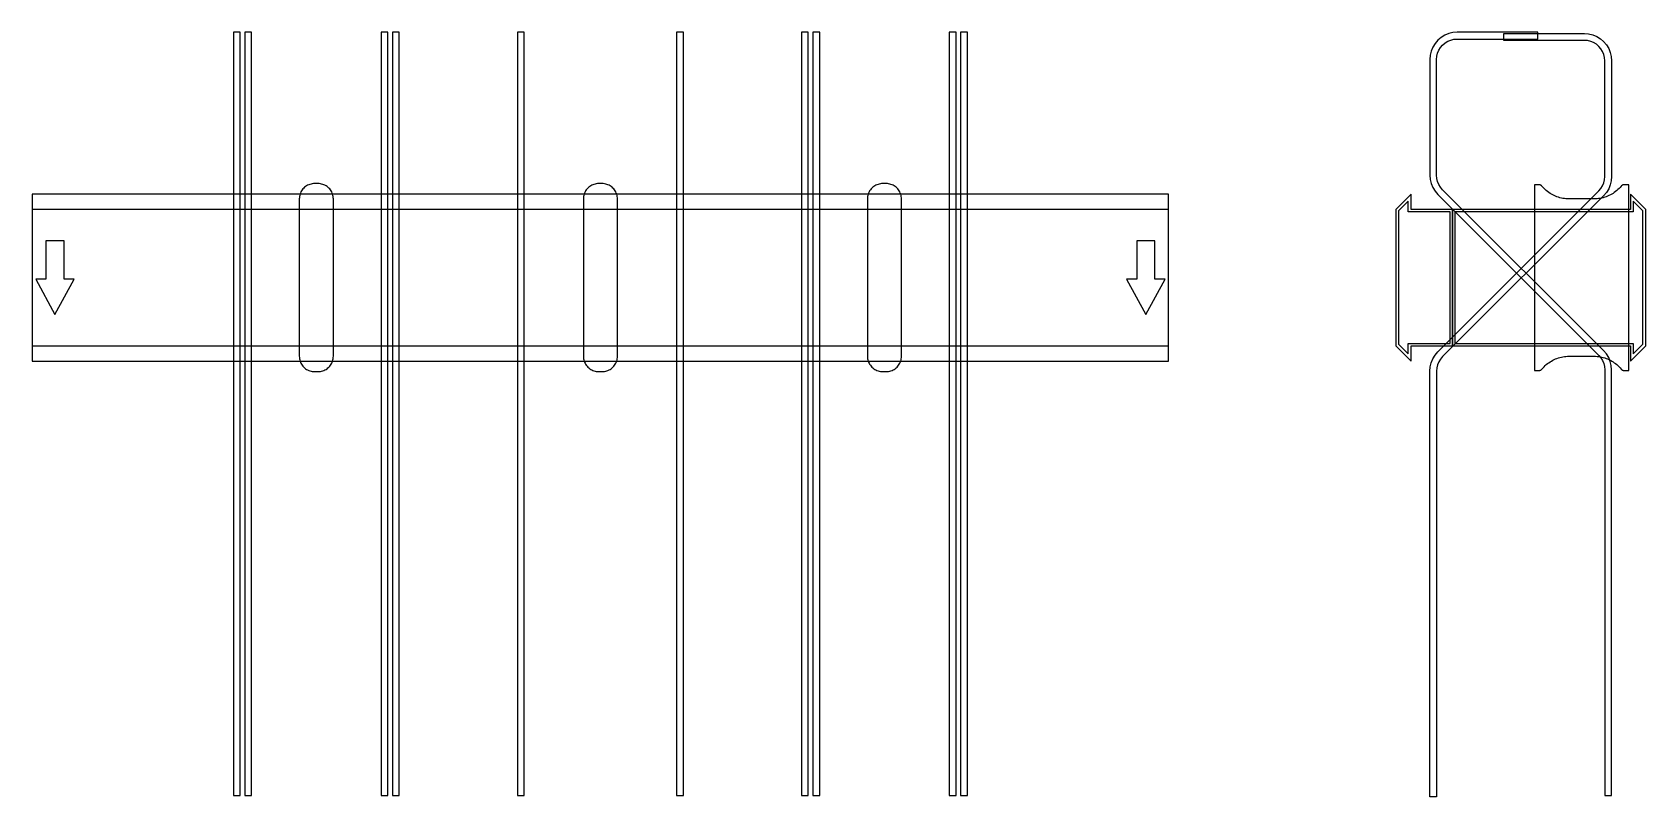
# Model space of a CAD drawing. Extents: x 0 to 1420, y -457 to 216.
import ezdxf

# ---------------------------------------------------------------- set-up
doc = ezdxf.new("R2010")
doc.units = 0
doc.layers.add('Halfen', color=7, linetype='CONTINUOUS')

msp = doc.modelspace()

# ---------------------------------------------------------------- linework, layer by layer
at = {"layer": 'Halfen', "color": 7}
for points in [[(183, -456.177), (183, 216.147), (177, 216.147), (177, -456.177)], [(193, -456.177), (193, 216.147), (187, 216.147), (187, -456.177)], [(313, -456.177), (313, 216.147), (307, 216.147), (307, -456.177)], [(323, -456.177), (323, 216.147), (317, 216.147), (317, -456.177)], [(433, -456.177), (433, 216.147), (427, 216.147), (427, -456.177)], [(573, -456.177), (573, 216.147), (567, 216.147), (567, -456.177)], [(683, -456.177), (683, 216.147), (677, 216.147), (677, -456.177)], [(693, -456.177), (693, 216.147), (687, 216.147), (687, -456.177)], [(813, -456.177), (813, 216.147), (807, 216.147), (807, -456.177)], [(823, -456.177), (823, 216.147), (817, 216.147), (817, -456.177)], [(1390, -456.177), (1390, -81.213), (1389.705, -77.459), (1388.825, -73.797), (1387.384, -70.317), (1385.416, -67.106), (1382.971, -64.243), (1241.272, 77.456), (1239.438, 79.604), (1237.962, 82.012), (1236.881, 84.621), (1236.222, 87.368), (1236, 90.184), (1236, 192.147), (1236.222, 194.963), (1236.881, 197.71), (1237.962, 200.319), (1239.438, 202.728), (1241.272, 204.875), (1243.42, 206.71), (1245.828, 208.186), (1248.438, 209.266), (1251.184, 209.926), (1254, 210.147), (1325, 210.147), (1325, 216.147), (1254, 216.147), (1250.246, 215.852), (1246.584, 214.973), (1243.104, 213.532), (1239.893, 211.564), (1237.029, 209.118), (1234.584, 206.254), (1232.616, 203.043), (1231.175, 199.564), (1230.295, 195.902), (1230, 192.147), (1230, 90.184), (1230.295, 86.429), (1231.175, 82.767), (1232.616, 79.288), (1234.584, 76.077), (1237.029, 73.213), (1378.728, -68.485), (1380.562, -70.633), (1382.038, -73.041), (1383.119, -75.651), (1383.778, -78.397), (1384, -81.213), (1384, -456.177)], [(1230, -457.324), (1230, -82.361), (1230.295, -78.606), (1231.175, -74.944), (1232.616, -71.465), (1234.584, -68.254), (1237.029, -65.39), (1378.728, 76.308), (1380.562, 78.456), (1382.038, 80.865), (1383.119, 83.474), (1383.778, 86.221), (1384, 89.036), (1384, 191), (1383.778, 193.816), (1383.119, 196.562), (1382.038, 199.172), (1380.562, 201.58), (1378.728, 203.728), (1376.58, 205.562), (1374.172, 207.038), (1371.562, 208.119), (1368.816, 208.778), (1366, 209), (1295, 209), (1295, 215), (1366, 215), (1369.754, 214.705), (1373.416, 213.825), (1376.896, 212.384), (1380.107, 210.416), (1382.971, 207.971), (1385.416, 205.107), (1387.384, 201.896), (1388.825, 198.416), (1389.705, 194.754), (1390, 191), (1390, 89.036), (1389.705, 85.282), (1388.825, 81.62), (1387.384, 78.141), (1385.416, 74.929), (1382.971, 72.066), (1241.272, -69.633), (1239.438, -71.78), (1237.962, -74.189), (1236.881, -76.798), (1236.222, -79.545), (1236, -82.361), (1236, -457.324)], [(0, -73.5), (1000, -73.5), (1000, 73.5), (0, 73.5)], [(265, -69.3), (265, -56.8), (265, 69.3), (264.958, 70.359), (264.834, 71.412), (264.627, 72.452), (264.339, 73.472), (263.972, 74.466), (263.529, 75.429), (263.011, 76.354), (262.422, 77.235), (261.765, 78.068), (261.046, 78.846), (260.268, 79.565), (259.435, 80.222), (258.554, 80.811), (257.629, 81.329), (256.666, 81.772), (255.672, 82.139), (254.652, 82.427), (253.612, 82.634), (252.559, 82.758), (251.5, 82.8), (248.5, 82.8), (247.441, 82.758), (246.388, 82.634), (245.348, 82.427), (244.328, 82.139), (243.334, 81.772), (242.371, 81.329), (241.446, 80.811), (240.565, 80.222), (239.732, 79.565), (238.954, 78.846), (238.235, 78.068), (237.578, 77.235), (236.989, 76.354), (236.471, 75.429), (236.028, 74.466), (235.661, 73.472), (235.373, 72.452), (235.166, 71.412), (235.042, 70.359), (235, 69.3), (235, -56.8), (235, -69.3), (235.042, -70.359), (235.166, -71.412), (235.373, -72.452), (235.661, -73.472), (236.028, -74.466), (236.471, -75.429), (236.989, -76.354), (237.578, -77.235), (238.235, -78.068), (238.954, -78.846), (239.732, -79.565), (240.565, -80.222), (241.446, -80.811), (242.371, -81.329), (243.334, -81.772), (244.328, -82.139), (245.348, -82.427), (246.388, -82.634), (247.441, -82.758), (248.5, -82.8), (251.5, -82.8), (252.559, -82.758), (253.612, -82.634), (254.652, -82.427), (255.672, -82.139), (256.666, -81.772), (257.629, -81.329), (258.554, -80.811), (259.435, -80.222), (260.268, -79.565), (261.046, -78.846), (261.765, -78.068), (262.422, -77.235), (263.011, -76.354), (263.529, -75.429), (263.972, -74.466), (264.339, -73.472), (264.627, -72.452), (264.834, -71.412), (264.958, -70.359), (265, -69.3)], [(515, -69.3), (515, -56.8), (515, 69.3), (514.958, 70.359), (514.834, 71.412), (514.627, 72.452), (514.339, 73.472), (513.972, 74.466), (513.529, 75.429), (513.011, 76.354), (512.422, 77.235), (511.765, 78.068), (511.046, 78.846), (510.268, 79.565), (509.435, 80.222), (508.554, 80.811), (507.629, 81.329), (506.666, 81.772), (505.672, 82.139), (504.652, 82.427), (503.612, 82.634), (502.559, 82.758), (501.5, 82.8), (498.5, 82.8), (497.441, 82.758), (496.388, 82.634), (495.348, 82.427), (494.328, 82.139), (493.334, 81.772), (492.371, 81.329), (491.446, 80.811), (490.565, 80.222), (489.732, 79.565), (488.954, 78.846), (488.235, 78.068), (487.578, 77.235), (486.989, 76.354), (486.471, 75.429), (486.028, 74.466), (485.661, 73.472), (485.373, 72.452), (485.166, 71.412), (485.042, 70.359), (485, 69.3), (485, -56.8), (485, -69.3), (485.042, -70.359), (485.166, -71.412), (485.373, -72.452), (485.661, -73.472), (486.028, -74.466), (486.471, -75.429), (486.989, -76.354), (487.578, -77.235), (488.235, -78.068), (488.954, -78.846), (489.732, -79.565), (490.565, -80.222), (491.446, -80.811), (492.371, -81.329), (493.334, -81.772), (494.328, -82.139), (495.348, -82.427), (496.388, -82.634), (497.441, -82.758), (498.5, -82.8), (501.5, -82.8), (502.559, -82.758), (503.612, -82.634), (504.652, -82.427), (505.672, -82.139), (506.666, -81.772), (507.629, -81.329), (508.554, -80.811), (509.435, -80.222), (510.268, -79.565), (511.046, -78.846), (511.765, -78.068), (512.422, -77.235), (513.011, -76.354), (513.529, -75.429), (513.972, -74.466), (514.339, -73.472), (514.627, -72.452), (514.834, -71.412), (514.958, -70.359), (515, -69.3)], [(765, -69.3), (765, -56.8), (765, 69.3), (764.958, 70.359), (764.834, 71.412), (764.627, 72.452), (764.339, 73.472), (763.972, 74.466), (763.529, 75.429), (763.011, 76.354), (762.422, 77.235), (761.765, 78.068), (761.046, 78.846), (760.268, 79.565), (759.435, 80.222), (758.554, 80.811), (757.629, 81.329), (756.666, 81.772), (755.672, 82.139), (754.652, 82.427), (753.612, 82.634), (752.559, 82.758), (751.5, 82.8), (748.5, 82.8), (747.441, 82.758), (746.388, 82.634), (745.348, 82.427), (744.328, 82.139), (743.334, 81.772), (742.371, 81.329), (741.446, 80.811), (740.565, 80.222), (739.732, 79.565), (738.954, 78.846), (738.235, 78.068), (737.578, 77.235), (736.989, 76.354), (736.471, 75.429), (736.028, 74.466), (735.661, 73.472), (735.373, 72.452), (735.166, 71.412), (735.042, 70.359), (735, 69.3), (735, -56.8), (735, -69.3), (735.042, -70.359), (735.166, -71.412), (735.373, -72.452), (735.661, -73.472), (736.028, -74.466), (736.471, -75.429), (736.989, -76.354), (737.578, -77.235), (738.235, -78.068), (738.954, -78.846), (739.732, -79.565), (740.565, -80.222), (741.446, -80.811), (742.371, -81.329), (743.334, -81.772), (744.328, -82.139), (745.348, -82.427), (746.388, -82.634), (747.441, -82.758), (748.5, -82.8), (751.5, -82.8), (752.559, -82.758), (753.612, -82.634), (754.652, -82.427), (755.672, -82.139), (756.666, -81.772), (757.629, -81.329), (758.554, -80.811), (759.435, -80.222), (760.268, -79.565), (761.046, -78.846), (761.765, -78.068), (762.422, -77.235), (763.011, -76.354), (763.529, -75.429), (763.972, -74.466), (764.339, -73.472), (764.627, -72.452), (764.834, -71.412), (764.958, -70.359), (765, -69.3)], [(1250, -60), (1250, 60), (1213.5, 60), (1213.5, 73.5), (1200, 60), (1200, -60), (1213.5, -73.5), (1213.5, -60)], [(1420, -60), (1420, 60), (1406.5, 73.5), (1406.5, 60), (1250, 60), (1250, -60), (1406.5, -60), (1406.5, -73.5)], [(1405, -81.8), (1405, 81.8), (1401, 81.8), (1400.846, 81.797), (1400.691, 81.786), (1400.538, 81.769), (1400.385, 81.746), (1400.234, 81.715), (1400.084, 81.678), (1399.936, 81.634), (1399.789, 81.584), (1399.646, 81.527), (1399.505, 81.464), (1399.366, 81.395), (1399.231, 81.32), (1399.1, 81.239), (1398.972, 81.153), (1398.848, 81.06), (1398.728, 80.963), (1398.613, 80.86), (1398.502, 80.752), (1398.397, 80.639), (1398.296, 80.522), (1397.41, 79.491), (1396.479, 78.5), (1395.505, 77.551), (1394.491, 76.646), (1393.437, 75.787), (1392.347, 74.975), (1391.222, 74.211), (1390.064, 73.499), (1388.876, 72.838), (1387.66, 72.23), (1386.418, 71.676), (1385.153, 71.178), (1383.867, 70.736), (1382.563, 70.351), (1381.243, 70.024), (1379.911, 69.756), (1378.567, 69.547), (1377.216, 69.397), (1375.859, 69.307), (1374.5, 69.277), (1352.5, 69.277), (1351.141, 69.307), (1349.784, 69.397), (1348.433, 69.547), (1347.089, 69.756), (1345.757, 70.024), (1344.437, 70.351), (1343.133, 70.736), (1341.847, 71.178), (1340.582, 71.676), (1339.34, 72.23), (1338.124, 72.838), (1336.936, 73.499), (1335.778, 74.211), (1334.653, 74.975), (1333.563, 75.787), (1332.509, 76.646), (1331.495, 77.551), (1330.521, 78.5), (1329.59, 79.491), (1328.704, 80.522), (1328.603, 80.639), (1328.498, 80.752), (1328.387, 80.86), (1328.272, 80.963), (1328.152, 81.06), (1328.028, 81.153), (1327.9, 81.239), (1327.769, 81.32), (1327.634, 81.395), (1327.495, 81.464), (1327.354, 81.527), (1327.211, 81.584), (1327.064, 81.634), (1326.916, 81.678), (1326.766, 81.715), (1326.615, 81.746), (1326.462, 81.769), (1326.309, 81.786), (1326.154, 81.797), (1326, 81.8), (1322, 81.8), (1322, -81.8), (1326, -81.8), (1326.154, -81.797), (1326.309, -81.786), (1326.462, -81.769), (1326.615, -81.746), (1326.766, -81.715), (1326.916, -81.678), (1327.064, -81.634), (1327.211, -81.584), (1327.354, -81.527), (1327.495, -81.464), (1327.634, -81.395), (1327.769, -81.32), (1327.9, -81.239), (1328.028, -81.153), (1328.152, -81.06), (1328.272, -80.963), (1328.387, -80.86), (1328.498, -80.752), (1328.603, -80.639), (1328.704, -80.522), (1329.59, -79.491), (1330.521, -78.5), (1331.495, -77.551), (1332.509, -76.646), (1333.563, -75.787), (1334.653, -74.975), (1335.778, -74.211), (1336.936, -73.499), (1338.124, -72.838), (1339.34, -72.23), (1340.582, -71.676), (1341.847, -71.178), (1343.133, -70.736), (1344.437, -70.351), (1345.757, -70.024), (1347.089, -69.756), (1348.433, -69.547), (1349.784, -69.397), (1351.141, -69.307), (1352.5, -69.277), (1374.5, -69.277), (1375.859, -69.307), (1377.216, -69.397), (1378.567, -69.547), (1379.911, -69.756), (1381.243, -70.024), (1382.563, -70.351), (1383.867, -70.736), (1385.153, -71.178), (1386.418, -71.676), (1387.66, -72.23), (1388.876, -72.838), (1390.064, -73.499), (1391.222, -74.211), (1392.347, -74.975), (1393.437, -75.787), (1394.491, -76.646), (1395.505, -77.551), (1396.479, -78.5), (1397.41, -79.491), (1398.296, -80.522), (1398.397, -80.639), (1398.502, -80.752), (1398.613, -80.86), (1398.728, -80.963), (1398.848, -81.06), (1398.972, -81.153), (1399.1, -81.239), (1399.231, -81.32), (1399.366, -81.395), (1399.505, -81.464), (1399.646, -81.527), (1399.789, -81.584), (1399.936, -81.634), (1400.084, -81.678), (1400.234, -81.715), (1400.385, -81.746), (1400.538, -81.769), (1400.691, -81.786), (1400.846, -81.797), (1401, -81.8)], [(0, -60), (1000, -60), (1000, 60), (0, 60)], [(1248, -58), (1248, 58), (1211, 58), (1211, 67.25), (1202.5, 58.75), (1202.5, -58.75), (1211, -67.25), (1211, -58)], [(1417.5, -58.75), (1417.5, 58.75), (1409, 67.25), (1409, 58), (1252, 58), (1252, -58), (1409, -58), (1409, -67.25)], [(20, -32.5), (37, -1.5), (28, -1.5), (28, 32.5), (12, 32.5), (12, -1.5), (3, -1.5)], [(980, -32.5), (997, -1.5), (988, -1.5), (988, 32.5), (972, 32.5), (972, -1.5), (963, -1.5)]]:
    msp.add_lwpolyline(points, close=True, dxfattribs=at)

doc.saveas('drawing.dxf')
